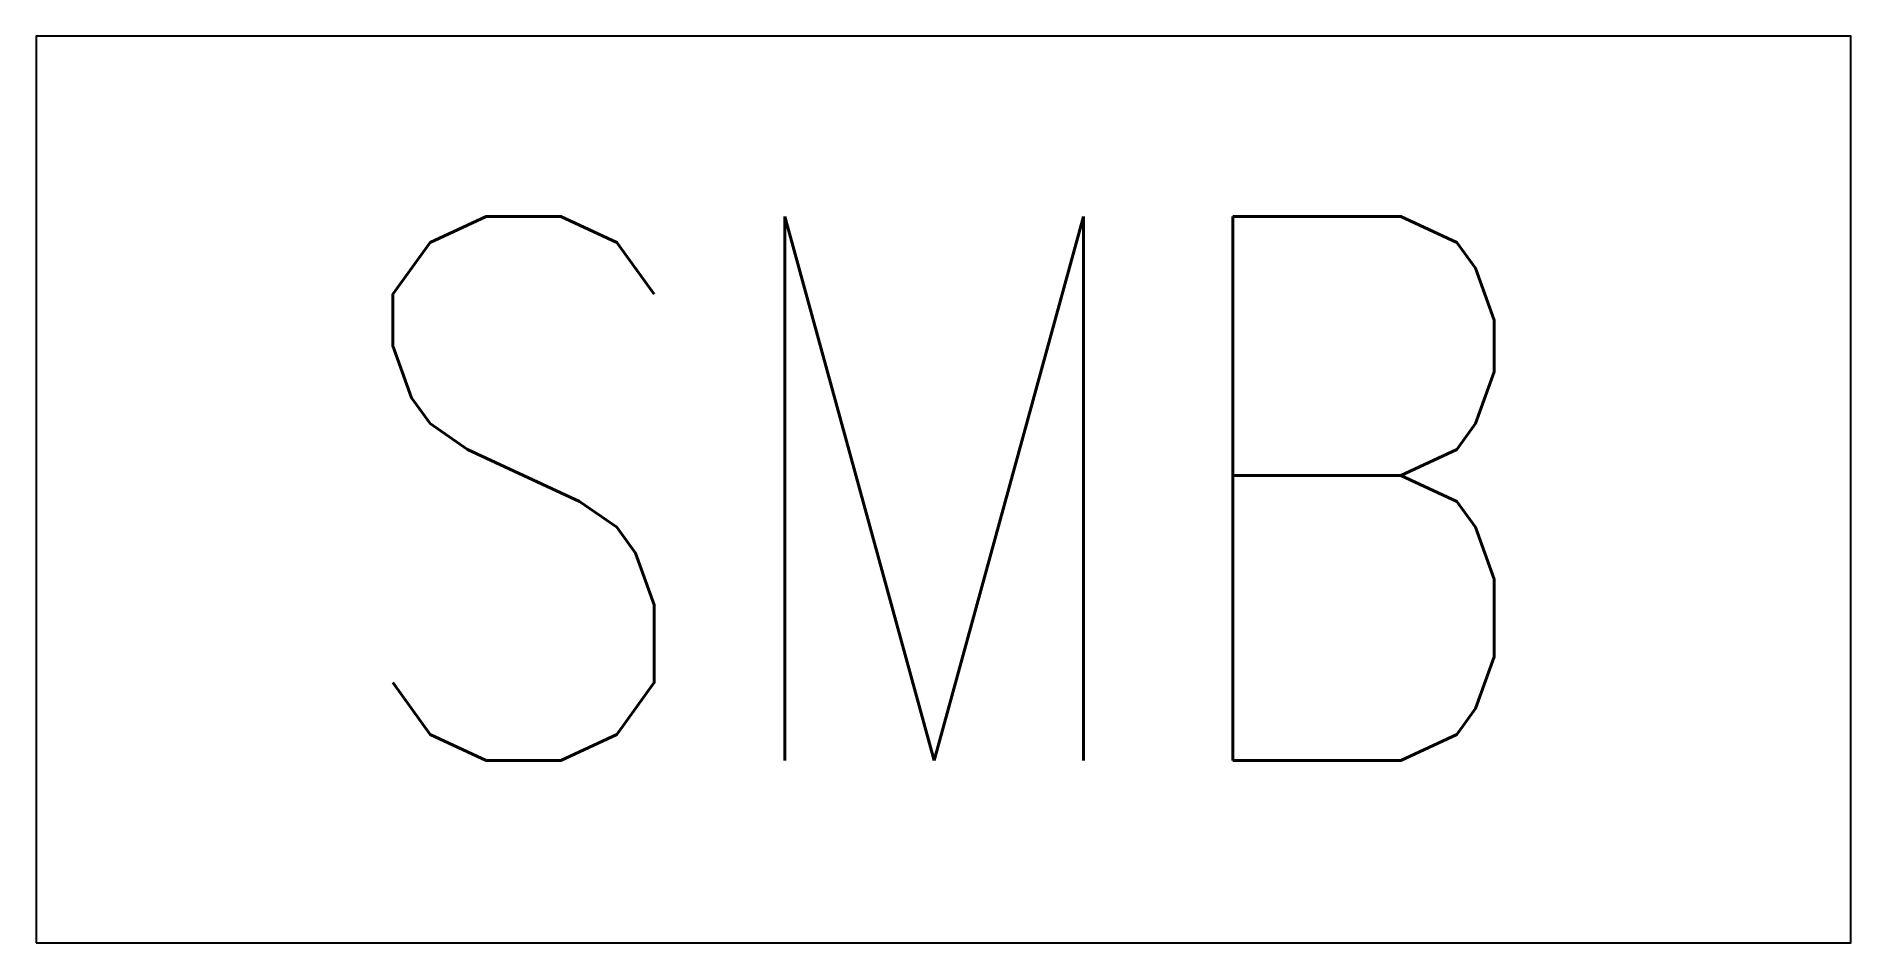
# Model space of a CAD drawing. Header units: millimetres. Extents: x -3 to 3, y 0 to 3.
import ezdxf

# ---------------------------------------------------------------- set-up
doc = ezdxf.new("R2010")
doc.units = ezdxf.units.MM
doc.header["$LTSCALE"] = 1000
doc.styles.add('E-TEXT', font='romans.shx', dxfattribs={"width": 0.8, "bigfont": 'hztxt.shx'})

msp = doc.modelspace()

# ---------------------------------------------------------------- linework, layer by layer
msp.add_lwpolyline([(-3, 0), (3, 0), (3, 3), (-3, 3)], close=True)

# ---------------------------------------------------------------- texts
at = {"color": 6, "insert": (0, 1.5036), "char_height": 1.8, "width": 6, "attachment_point": 5, "line_spacing_factor": 0.6, "style": 'E-TEXT'}
msp.add_mtext('SMB', dxfattribs=at)

doc.saveas('drawing.dxf')
